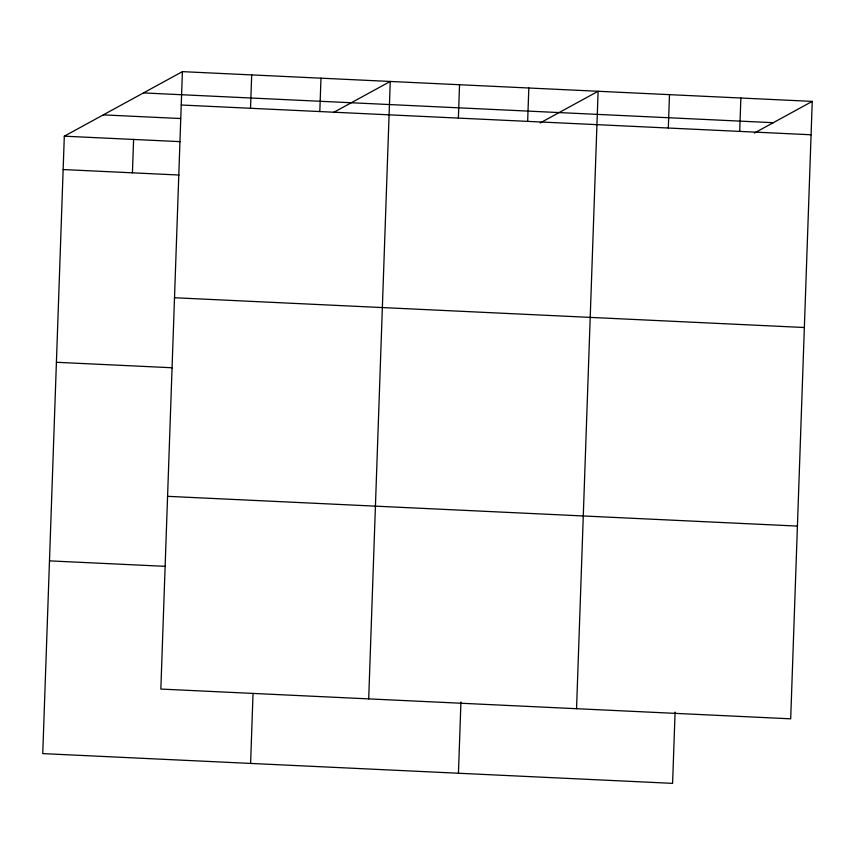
<?xml version="1.0" encoding="UTF-8"?>
<svg xmlns="http://www.w3.org/2000/svg" width="855" height="855" viewBox="0 0 855 855"><rect width="100%" height="100%" fill="white"/><g stroke="black" fill="none" stroke-linecap="round" stroke-linejoin="round"><path stroke-width="1.28" d="M182.404 71.638L160.847 689.066L790.693 718.82L812.25 101.392L182.404 71.638L64.307 136.18L42.75 753.608L672.596 783.362L675.087 712.076M132.429 172.817L133.594 139.451M250.526 108.275L251.691 74.909M250.601 763.43L253.037 693.458M319.813 111.556L320.978 78.179M368.697 698.888L390.254 81.449L333.439 112.507M458.376 118.097L459.541 84.731M458.451 773.251L460.93 701.966M527.653 121.378L528.818 88.001M576.548 708.71L598.105 91.271L540.168 122.938M668.321 128.015L669.486 94.649M739.703 131.392L740.868 98.026M754.313 133.059L812.25 101.392M143.437 92.928L773.283 122.693M181.239 105.005L811.085 134.769M103.284 114.88L180.555 118.524M64.307 136.18L180.223 141.652M63.142 169.547L179.058 175.029M174.516 297.743L804.352 327.508M56.419 362.285L172.325 367.768M167.58 496.328L797.416 526.082M49.483 560.869L165.4 566.341"/></g></svg>
